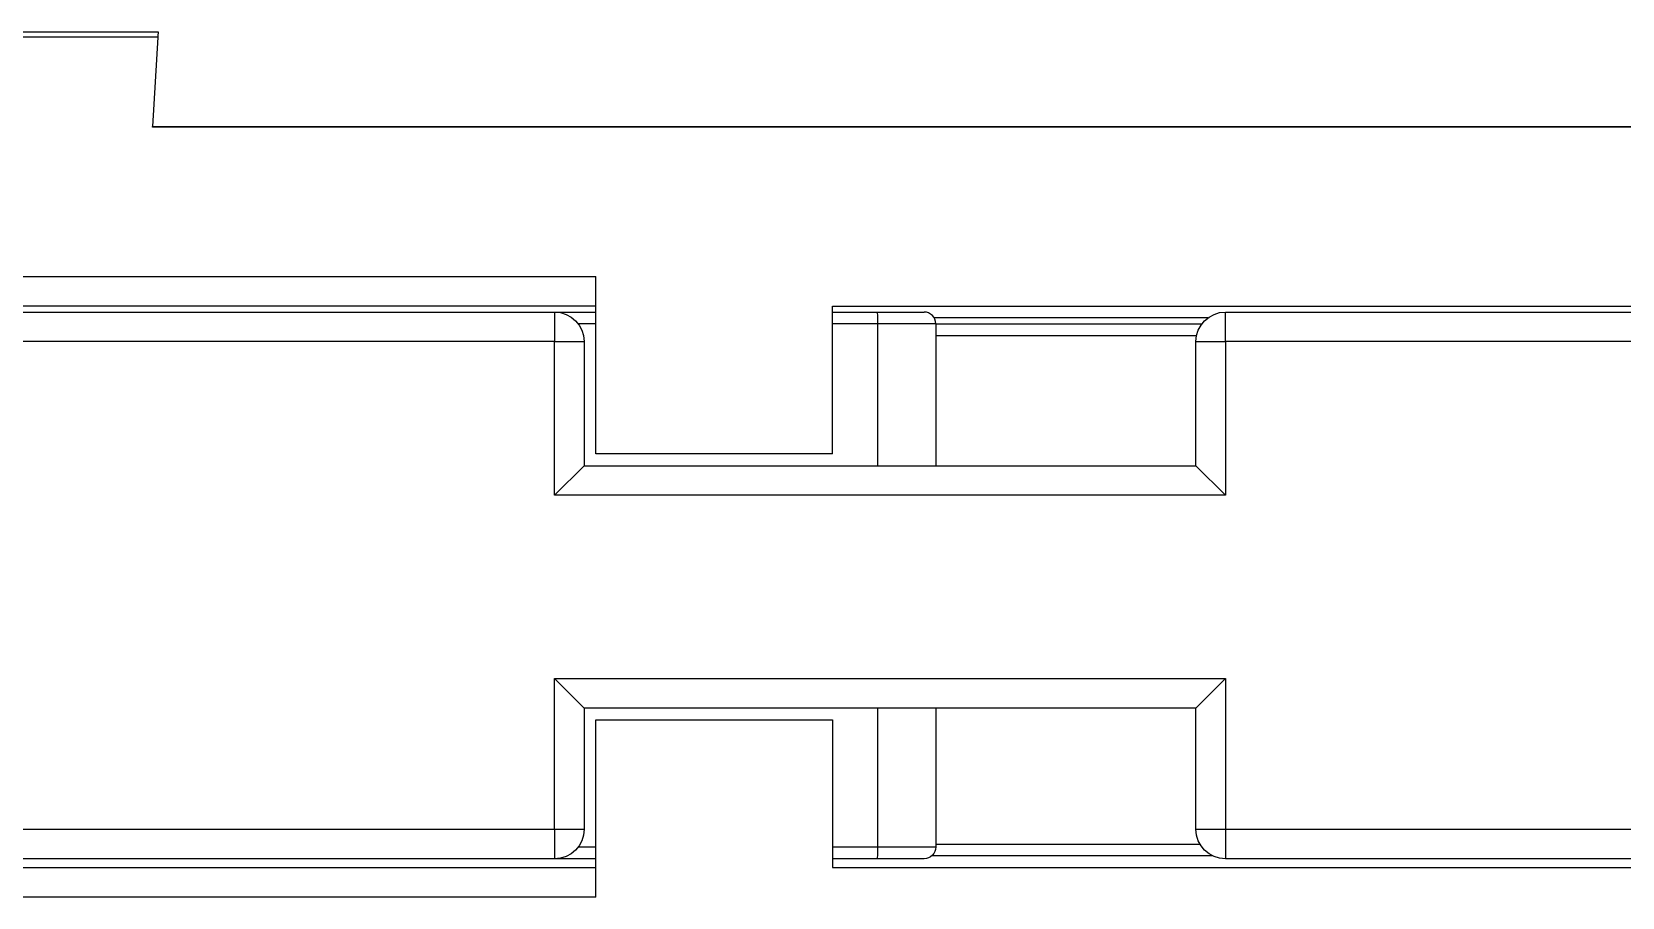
# Model space of a CAD drawing. Header units: millimetres. Extents: x 28 to 3046, y 8 to 3716.
# Drawn here: x 1592.7 to 1619.6, y 1265.83 to 1280.47 of the extents above; entities that cross this region are included whole.
import ezdxf

# ---------------------------------------------------------------- set-up
doc = ezdxf.new("R2010")
doc.units = ezdxf.units.MM
doc.layers.add('1LINE', color=7, linetype='CONTINUOUS')

msp = doc.modelspace()

# ---------------------------------------------------------------- linework, layer by layer
at = {"layer": '1LINE', "linetype": 'Continuous'}
for p, q in [((1594.832, 1280.376), (1594.742, 1278.869)), ((1592.09, 1276.327), (1602.242, 1276.327)), ((1602.242, 1273.327), (1602.242, 1276.327)), ((1589.351, 1275.727), (1601.542, 1275.727)), ((1602.242, 1275.827), (1592.09, 1275.827)), ((1601.542, 1275.727), (1602.243, 1275.727)), ((1601.542, 1275.727), (1601.542, 1275.227)), ((1606.242, 1275.827), (1660.741, 1275.827)), ((1606.242, 1273.327), (1606.242, 1275.827)), ((1606.242, 1275.727), (1607.006, 1275.727)), ((1607.006, 1275.727), (1607.792, 1275.727)), ((1612.593, 1275.627), (1607.962, 1275.627)), ((1612.892, 1275.727), (1667.191, 1275.727)), ((1612.892, 1275.227), (1612.892, 1275.727)), ((1602.242, 1275.527), (1601.942, 1275.527)), ((1607.01, 1275.527), (1606.242, 1275.527)), ((1607.01, 1273.127), (1607.01, 1275.527)), ((1607.992, 1275.527), (1607.01, 1275.527)), ((1607.992, 1275.527), (1607.992, 1273.127)), ((1607.993, 1275.527), (1612.493, 1275.527)), ((1601.542, 1275.227), (1588.821, 1275.227)), ((1601.542, 1272.627), (1601.542, 1275.227)), ((1602.042, 1275.227), (1602.042, 1273.127)), ((1612.403, 1275.327), (1607.993, 1275.327)), ((1612.392, 1273.127), (1612.392, 1275.227)), ((1612.892, 1275.227), (1612.892, 1272.627)), ((1667.691, 1275.227), (1612.892, 1275.227)), ((1606.242, 1273.327), (1602.242, 1273.327)), ((1602.042, 1273.127), (1601.542, 1272.627)), ((1602.042, 1273.127), (1612.392, 1273.127)), ((1612.392, 1273.127), (1612.892, 1272.627)), ((1612.892, 1272.627), (1601.542, 1272.627)), ((1601.542, 1269.527), (1612.892, 1269.527)), ((1601.542, 1266.977), (1601.542, 1269.527)), ((1602.042, 1269.027), (1601.542, 1269.527)), ((1612.892, 1269.527), (1612.392, 1269.027)), ((1612.892, 1269.527), (1612.892, 1266.977)), ((1612.392, 1269.027), (1602.042, 1269.027)), ((1602.042, 1269.027), (1602.042, 1266.977)), ((1607.01, 1266.677), (1607.01, 1269.027)), ((1607.992, 1269.027), (1607.992, 1266.677)), ((1612.392, 1266.977), (1612.392, 1269.027)), ((1602.242, 1268.827), (1606.242, 1268.827)), ((1602.242, 1265.827), (1602.242, 1268.827)), ((1606.242, 1268.827), (1606.242, 1266.327)), ((1588.364, 1266.977), (1601.542, 1266.977)), ((1601.542, 1266.977), (1601.542, 1266.477)), ((1612.892, 1266.977), (1665.542, 1266.977)), ((1612.892, 1266.977), (1612.892, 1266.477)), ((1601.542, 1266.477), (1588.838, 1266.477)), ((1602.243, 1266.477), (1601.542, 1266.477)), ((1601.942, 1266.677), (1602.242, 1266.677)), ((1606.242, 1266.677), (1607.01, 1266.677)), ((1607.006, 1266.477), (1606.242, 1266.477)), ((1607.792, 1266.477), (1607.006, 1266.477)), ((1607.01, 1266.677), (1607.992, 1266.677)), ((1612.675, 1266.527), (1607.925, 1266.527)), ((1607.993, 1266.727), (1612.46, 1266.727)), ((1665.542, 1266.477), (1612.892, 1266.477)), ((1591.507, 1266.327), (1602.242, 1266.327)), ((1606.242, 1266.327), (1666.242, 1266.327)), ((1602.242, 1265.827), (1591.507, 1265.827))]:
    msp.add_line(p, q, dxfattribs=at)
at = {"layer": '1LINE', "linetype": 'Continuous', "extrusion": (0, 0, -1)}
for centre, start, end in [((-1601.542, 1275.227), 90, 180), ((-1612.892, 1275.227), 0, 90), ((-1601.542, 1266.977), 180, 270)]:
    msp.add_arc(centre, 0.5, start, end, dxfattribs=at)
at = {"layer": '1LINE', "linetype": 'Continuous'}
msp.add_arc((1607.792, 1275.527), 0.2, 0, 90, dxfattribs=at)
at = {"layer": '1LINE', "linetype": 'Continuous', "extrusion": (6.12303e-17, -3.74928e-33, -1)}
for centre, radius, start, end in [((-1612.892, 1266.977), 0.5, 270, 0), ((-1607.792, 1266.677), 0.2, 180, 270)]:
    msp.add_arc(centre, radius, start, end, dxfattribs=at)
at = {"layer": '1LINE', "linetype": 'Continuous'}
for centre, major_axis, ratio, start_param, end_param in [((1607.006, 1275.527), (0, -0.2), 0.017452, 1.570796, 3.141593), ((1601.542, 1275.227), (0.5, 0), 0.000006, 4.712389, 6.283185), ((1612.892, 1275.227), (0.5, 0), 0.000006, 3.141593, 4.712389), ((1601.542, 1266.977), (-0.5, 0), 0.000006, 1.570796, 3.141593), ((1612.892, 1266.977), (0.5, 0), 0.000006, 3.141593, 4.712389), ((1607.006, 1266.677), (0, 0.2), 0.017452, 3.141593, 4.712389)]:
    msp.add_ellipse(centre, major_axis=major_axis, ratio=ratio, start_param=start_param, end_param=end_param, dxfattribs=at)
for points in [[(1574.549, 1280.469), (1594.838, 1280.469)], [(1594.742, 1278.858), (1594.742, 1278.869)], [(1594.742, 1278.869), (1646.445, 1278.869)]]:
    msp.add_open_spline(points, degree=1, dxfattribs=at)
for points, knots in [([(1594.838, 1280.469), (1594.837, 1280.461), (1594.837, 1280.454), (1594.836, 1280.439), (1594.835, 1280.431), (1594.834, 1280.408), (1594.833, 1280.392), (1594.832, 1280.376)], [0, 0, 0, 0, 0.254713, 0.254713, 0.509428, 0.509428, 1, 1, 1, 1]), ([(1594.832, 1280.376), (1594.699, 1280.376), (1594.565, 1280.376), (1593.899, 1280.376), (1593.365, 1280.376), (1590.699, 1280.376), (1588.565, 1280.376), (1582.438, 1280.376), (1578.444, 1280.376), (1574.451, 1280.376)], [0, 0, 0, 0, 0.019626, 0.019626, 0.098128, 0.098128, 0.412137, 0.412137, 1, 1, 1, 1]), ([(1646.645, 1278.858), (1646.512, 1278.858), (1646.378, 1278.858), (1645.712, 1278.858), (1645.178, 1278.858), (1642.512, 1278.858), (1640.378, 1278.858), (1629.712, 1278.858), (1621.178, 1278.858), (1612.494, 1278.858), (1612.344, 1278.858), (1607.927, 1278.858), (1603.66, 1278.858), (1598.327, 1278.858), (1597.26, 1278.858), (1595.709, 1278.858), (1595.226, 1278.858), (1594.742, 1278.858)], [0, 0, 0, 0, 0.007707, 0.007707, 0.038533, 0.038533, 0.16184, 0.16184, 0.655065, 0.655065, 0.663767, 0.663767, 0.91038, 0.91038, 0.972033, 0.972033, 1, 1, 1, 1])]:
    msp.add_open_spline(points, degree=3, knots=knots, dxfattribs=at)

doc.saveas('drawing.dxf')
